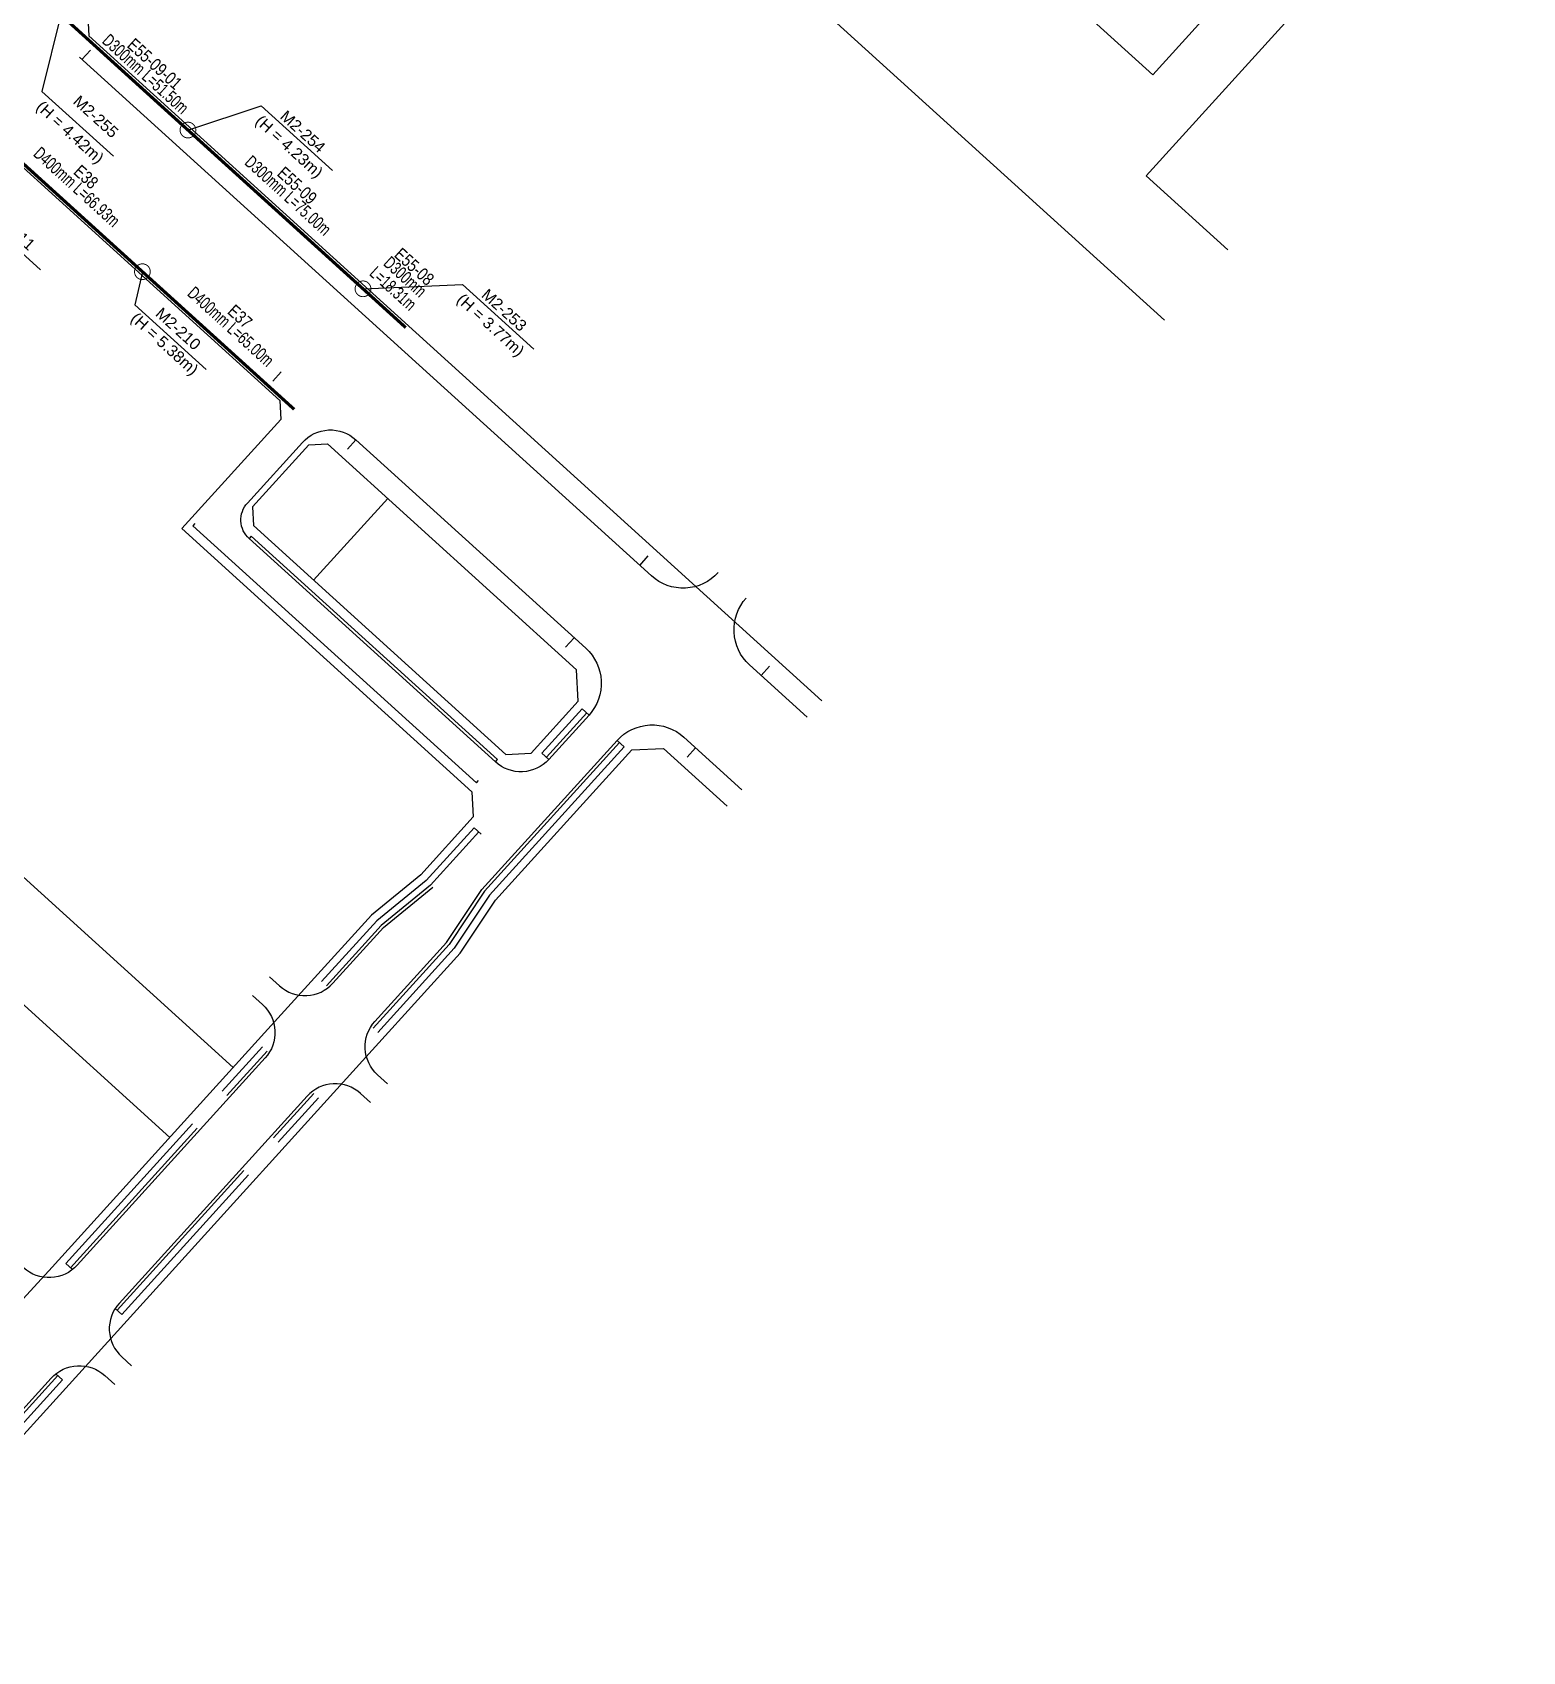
# Model space of a CAD drawing. Header units: inches. Extents: x 174186 to 177107, y 416927 to 419389.
# Drawn here: x 176261 to 176734, y 417467 to 417980 of the extents above; entities that cross this region are included whole.
import ezdxf
from ezdxf.enums import TextEntityAlignment as Align

# ---------------------------------------------------------------- set-up
doc = ezdxf.new("R2010")
doc.units = ezdxf.units.IN
doc.header["$MEASUREMENT"] = 0
for name, color, linetype in [('d_line', 8, 'Continuous'), ('Osu_line', 5, 'Continuous'), ('OsuMH_check', 1, 'Continuous'), ('오수맨홀(2공구)', 7, 'Continuous'), ('오수맨홀좌표(2공구)', 4, 'Continuous'), ('오수원형관로명(2공구)', 4, 'Continuous'), ('오수원형관로연장(2공구)', 4, 'Continuous')]:
    doc.layers.add(name, color=color, linetype=linetype)
doc.styles.get("Standard").update_dxf_attribs({"font": 'arial.ttf'})

msp = doc.modelspace()

# ---------------------------------------------------------------- linework, layer by layer
at = {"layer": 'd_line', "color": 8, "linetype": 'Continuous'}
for points in [[(176630.21, 418160.68), (176527.66, 418047.62), (176616.54, 417967), (176719.09, 418080.06)], [(176620.25, 417889.18), (176380.62, 418106.54)], [(176733.9, 418066.62), (176614.46, 417934.94)], [(176278.41, 417989.4), (176278.9, 417979.41)], [(176511.55, 417768.39), (176278.9, 417979.41)], [(176279.43, 417974.89), (176276.74, 417971.92)], [(176339.54, 417863.66), (176246.45, 417948.1)], [(176640.32, 417911.49), (176614.46, 417934.94)], [(176339.54, 417863.66), (176339.83, 417857.66)], [(176339.83, 417857.66), (176308.42, 417823.03)], [(176348.72, 417849.6), (176330.91, 417829.96)], [(176348.72, 417849.6), (176354.72, 417849.89)], [(176433.74, 417778.22), (176354.72, 417849.89)], [(176373.79, 417832.59), (176350.28, 417806.66)], [(176131.46, 417827.38), (176324.78, 417652.03)], [(176330.91, 417829.96), (176331.2, 417823.97)], [(176400.52, 417739.49), (176308.42, 417823.03)], [(176411.27, 417751.34), (176331.2, 417823.97)], [(176434.23, 417768.23), (176433.74, 417778.22)], [(176434.23, 417768.23), (176419.26, 417751.73)], [(176436.93, 417764.52), (176424.17, 417750.44)], [(176447.3, 417755.11), (176404.47, 417707.89), (176393.25, 417691.06), (176369.13, 417664.46)], [(176451.26, 417752.78), (176408.03, 417705.11)], [(176411.27, 417751.34), (176419.26, 417751.73)], [(176451.26, 417752.78), (176461.25, 417753.26)], [(176481.45, 417734.94), (176461.25, 417753.26)], [(176400.52, 417739.49), (176400.91, 417731.5)], [(176400.91, 417731.5), (176384.27, 417713.16)], [(176402.67, 417726.74), (176387.38, 417709.88)], [(176384.27, 417713.16), (176368.61, 417700.36), (176348.46, 417678.14)], [(176387.38, 417709.88), (176371.72, 417697.09), (176354.32, 417677.9)], [(176369.94, 417658.65), (176396.81, 417688.28), (176408.03, 417705.11)], [(176348.46, 417678.14), (176334.7, 417662.96)], [(176255, 417674.83), (176304.63, 417629.81)], [(176334.7, 417662.96), (176267.28, 417588.64)], [(176369.94, 417658.65), (176224.48, 417498.29)], [(176335.5, 417657.16), (176322.74, 417643.08)], [(176350.32, 417643.72), (176337.55, 417629.65)], [(176313.33, 417632.71), (176273.14, 417588.4)], [(176328.15, 417619.28), (176287.95, 417574.96)], [(176267.28, 417588.64), (176253.51, 417573.46)], [(176269.14, 417554.22), (176224.8, 417505.33)]]:
    msp.add_lwpolyline(points, dxfattribs=at)
at = {"layer": 'd_line', "color": 8, "linetype": 'Continuous', "flags": 128}
for points in [[(176478.66, 417809.03, -0.414214), (176457.47, 417808), (176276, 417972.6)], [(176506.87, 417763.19), (176488.58, 417779.78, -0.414214), (176487.55, 417800.97)], [(176373.71, 417646.81), (176370.56, 417649.66, -0.414214), (176369.73, 417666.61), (176392.46, 417691.67), (176403.68, 417708.5), (176446.56, 417755.78, -0.414214), (176467.75, 417756.82), (176486.13, 417740.15)], [(176336.3, 417680.74), (176339.45, 417677.88, 0.414214), (176356.4, 417678.71), (176372.41, 417696.36), (176388.07, 417709.16)], [(176368.33, 417640.88), (176365.18, 417643.74, 0.414214), (176348.23, 417642.91), (176288.55, 417577.11, 0.414214), (176289.38, 417560.16), (176292.53, 417557.31)], [(176239.97, 417466.6), (176222.74, 417482.22, -0.414214), (176221.7, 417503.41), (176267.05, 417553.41, -0.414214), (176284, 417554.24), (176287.15, 417551.38)]]:
    msp.add_lwpolyline(points, format="xyb", dxfattribs=at)
at = {"layer": 'd_line', "color": 8, "linetype": 'ByBlock'}
for points in [[(176339.98, 417872.71), (176337.29, 417869.75)], [(176363.68, 417851.21), (176361, 417848.25)], [(176453.77, 417811.35), (176456.45, 417814.32)], [(176430.25, 417785.43), (176432.94, 417788.39)], [(176492.28, 417776.42), (176494.97, 417779.38)], [(176437.67, 417763.85), (176435.45, 417765.86)], [(176448.79, 417753.77), (176446.56, 417755.78)], [(176468.77, 417750.49), (176471.45, 417753.46)]]:
    msp.add_lwpolyline(points, dxfattribs=at)
at = {"layer": 'd_line', "color": 8, "linetype": 'Continuous', "flags": 128}
msp.add_lwpolyline([(176363.68, 417851.21), (176436.64, 417785.03, -0.414214), (176437.67, 417763.85), (176424.91, 417749.77, -0.414214), (176407.96, 417748.95), (176329.82, 417819.83, -0.414214), (176329.27, 417831.13), (176346.73, 417850.38, -0.414214)], format="xyb", close=True, dxfattribs=at)
for points in [[(176312.59, 417824.65), (176311.92, 417823.91)], [(176311.92, 417823.91), (176401.91, 417742.28)], [(176330.49, 417820.57), (176329.82, 417819.83)], [(176330.49, 417820.57), (176408.63, 417749.69)], [(176435.45, 417765.86), (176422.69, 417751.79)], [(176448.79, 417753.77), (176406.05, 417706.65), (176394.84, 417689.82), (176370.61, 417663.12)], [(176424.91, 417749.77), (176422.69, 417751.79)], [(176407.96, 417748.95), (176408.63, 417749.69)], [(176401.91, 417742.28), (176402.58, 417743.02)], [(176401.19, 417728.09), (176386, 417711.34)], [(176403.41, 417726.07), (176401.19, 417728.09)], [(176386, 417711.34), (176370.34, 417698.54), (176352.83, 417679.24)], [(176334.02, 417658.5), (176321.26, 417644.43)], [(176351.8, 417642.38), (176339.04, 417628.3)], [(176311.85, 417634.06), (176271.65, 417589.74)], [(176329.63, 417617.93), (176289.43, 417573.62)], [(176273.75, 417587.84), (176271.65, 417589.74)], [(176289.43, 417573.62), (176287.33, 417575.52)], [(176270.62, 417552.88), (176268.52, 417554.78)], [(176270.62, 417552.88), (176226.28, 417503.99)]]:
    msp.add_lwpolyline(points, dxfattribs=at)
at = {"layer": 'd_line', "color": 8, "linetype": 'Continuous'}
msp.add_lwpolyline([(176330.93, 417674.81), (176334.08, 417671.95, -0.414214), (176334.9, 417655), (176275.22, 417589.2, -0.414214), (176258.27, 417588.38), (176255.12, 417591.23)], format="xyb", dxfattribs=at)
at = {"layer": 'Osu_line', "const_width": 1}
for points in [[(176310.4, 417949.49), (176272.25, 417984.09)], [(176295.95, 417904.54), (176246.38, 417949.51)], [(176365.95, 417899.11), (176310.4, 417949.49)], [(176344.1, 417860.87), (176295.95, 417904.54)], [(176379.51, 417886.8), (176365.95, 417899.11)]]:
    msp.add_lwpolyline(points, dxfattribs=at)
at = {"layer": 'OsuMH_check', "const_width": 0.3, "flags": 128}
for points in [[(176307.9, 417949.49, -1), (176312.9, 417949.49, -1)], [(176293.45, 417904.54, -1), (176298.45, 417904.54, -1)], [(176363.45, 417899.11, -1), (176368.45, 417899.11, -1)]]:
    msp.add_lwpolyline(points, format="xyb", close=True, dxfattribs=at)
at = {"layer": '오수맨홀(2공구)', "color": 1}
for points in [[(176270.03, 417986.11), (176264.09, 417961.71), (176286.73, 417941.18)], [(176310.4, 417949.49), (176333.63, 417957.16), (176356.26, 417936.63)], [(176246.38, 417949.51), (176241.01, 417925.65), (176263.65, 417905.12)], [(176295.95, 417904.54), (176293.58, 417894.01)], [(176365.95, 417899.11), (176397.53, 417900.53), (176420.17, 417880)], [(176293.58, 417894.01), (176316.22, 417873.48)]]:
    msp.add_lwpolyline(points, dxfattribs=at)

# ---------------------------------------------------------------- texts
at = {"layer": '오수맨홀(2공구)', "color": 7}
for s, p in [('M2-255', (176279.98, 417952.44)), ('M2-254', (176345.66, 417947.68)), ('M2-211', (176253.54, 417916.72)), ('M2-253', (176409.57, 417891.05)), ('M2-210', (176306.12, 417885.08))]:
    msp.add_text(s, height=3.6, rotation=317.791, dxfattribs=at).set_placement(p, align=Align.CENTER)
at = {"layer": '오수맨홀좌표(2공구)', "color": 7}
for s, p in [('(H = 4.42m)', (176271.83, 417947.5)), ('(H = 4.23m)', (176341.36, 417942.95)), ('(H = 3.77m)', (176405.27, 417886.32)), ('(H = 5.38m)', (176301.82, 417880.34))]:
    msp.add_text(s, height=3.6, rotation=317.791, dxfattribs=at).set_placement(p, align=Align.CENTER)
at = {"layer": '오수원형관로명(2공구)', "color": 7, "width": 0.8}
for s, p in [('E55-09-01', (176298.55, 417969.01)), ('E38', (176276.74, 417933.17)), ('E55-09', (176343.74, 417930.44)), ('E55-08', (176380.9, 417904.68)), ('E37', (176325.6, 417888.85))]:
    msp.add_text(s, height=4, rotation=317.791, dxfattribs=at).set_placement(p, align=Align.CENTER)
at = {"layer": '오수원형관로연장(2공구)', "color": 7, "width": 0.7}
for s, p in [('D300mm L=51.50m', (176295.65, 417965.81)), ('D400mm L=66.93m', (176273.83, 417929.97)), ('D300mm L=75.00m', (176340.84, 417927.24)), ('D300mm', (176378, 417901.48)), ('L=18.31m', (176374.18, 417897.76)), ('D400mm L=65.00m', (176322.69, 417885.65))]:
    msp.add_text(s, height=4, rotation=317.791, dxfattribs=at).set_placement(p, align=Align.CENTER)

doc.saveas('drawing.dxf')
